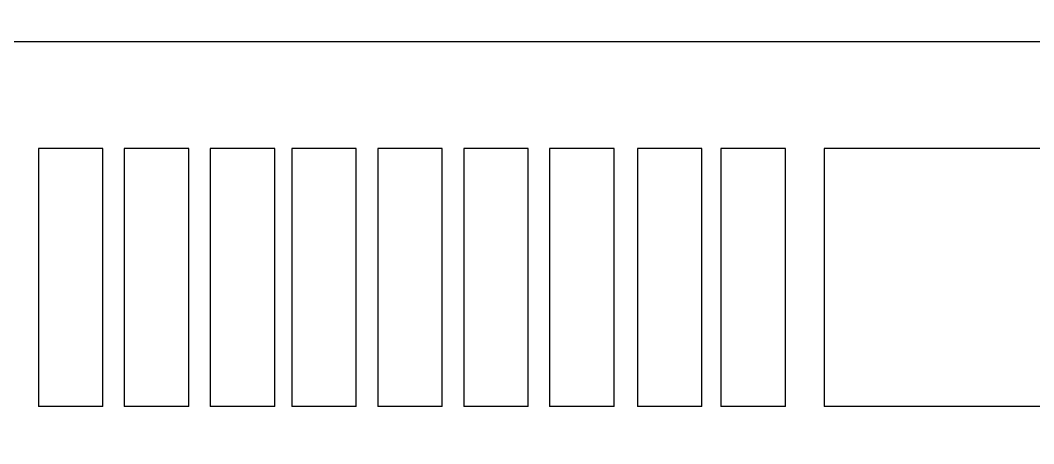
# Model space of a CAD drawing. Header units: metres. Extents: x -658 to -58, y -713 to -118.
# Drawn here: x -308.133 to -303.415, y -134.923 to -132.952 of the extents above; entities that cross this region are included whole.
import ezdxf

# ---------------------------------------------------------------- set-up
doc = ezdxf.new("R2010")
doc.units = ezdxf.units.M
doc.header["$LTSCALE"] = 100
doc.layers.add('plan', color=8, linetype='Continuous')

# ---------------------------------------------------------------- blocks, each defined once
blk = doc.blocks.new('A$Cc2be8e3e')
at = {"layer": 'plan'}
for p, q in [((-10.5028, 14.9116), (-10.8028, 14.9116)), ((-10.8028, 14.9116), (-10.8028, 13.7116)), ((-10.5028, 13.7116), (-10.5028, 14.9116)), ((-10.1028, 14.9116), (-10.4028, 14.9116)), ((-10.4028, 14.9116), (-10.4028, 13.7116)), ((-10.1028, 13.7116), (-10.1028, 14.9116)), ((-9.7028, 14.9116), (-10.0028, 14.9116)), ((-10.0028, 14.9116), (-10.0028, 13.7116)), ((-9.7028, 13.7116), (-9.7028, 14.9116)), ((-9.3228, 14.9116), (-9.6228, 14.9116)), ((-9.6228, 14.9116), (-9.6228, 13.7116)), ((-9.3228, 13.7116), (-9.3228, 14.9116)), ((-8.9228, 14.9116), (-9.2228, 14.9116)), ((-9.2228, 14.9116), (-9.2228, 13.7116)), ((-8.9228, 13.7116), (-8.9228, 14.9116)), ((-8.5228, 14.9116), (-8.8228, 14.9116)), ((-8.8228, 14.9116), (-8.8228, 13.7116)), ((-8.5228, 13.7116), (-8.5228, 14.9116)), ((-8.1228, 14.9116), (-8.4228, 14.9116)), ((-8.4228, 14.9116), (-8.4228, 13.7116)), ((-8.1228, 13.7116), (-8.1228, 14.9116)), ((-7.7145, 14.9116), (-8.0145, 14.9116)), ((-8.0145, 14.9116), (-8.0145, 13.7116)), ((-7.7145, 13.7116), (-7.7145, 14.9116)), ((-7.3253, 14.9116), (-7.6253, 14.9116)), ((-7.6253, 14.9116), (-7.6253, 13.7116)), ((-7.3253, 13.7116), (-7.3253, 14.9116)), ((-5.9453, 14.9116), (-7.1453, 14.9116)), ((-7.1453, 14.9116), (-7.1453, 13.7116)), ((-10.5028, 13.7116), (-10.8028, 13.7116)), ((-10.1028, 13.7116), (-10.4028, 13.7116)), ((-9.7028, 13.7116), (-10.0028, 13.7116)), ((-9.3228, 13.7116), (-9.6228, 13.7116)), ((-8.9228, 13.7116), (-9.2228, 13.7116)), ((-8.5228, 13.7116), (-8.8228, 13.7116)), ((-8.1228, 13.7116), (-8.4228, 13.7116)), ((-7.7145, 13.7116), (-8.0145, 13.7116)), ((-7.3253, 13.7116), (-7.6253, 13.7116)), ((-5.9453, 13.7116), (-7.1453, 13.7116))]:
    blk.add_line(p, q, dxfattribs=at)
blk.add_lwpolyline([(-1.8028, 1.2095), (-1.4028, 1.2095), (-1.4028, 4.2095), (-1.7028, 4.2095), (-1.7028, 12.5595), (-1.4028, 12.5595), (-1.4028, 16.4595), (-1.7028, 16.4595), (-1.7028, 21.4095), (-11.1028, 21.4095), (-11.1028, 15.4095), (-2.1028, 15.4095), (-2.1028, 12.5595), (-2.0028, 12.5595)], dxfattribs=at)

msp = doc.modelspace()

# ---------------------------------------------------------------- block references
at = {"layer": 'plan'}
msp.add_blockref('A$Cc2be8e3e', (-297.2456, -148.4607), dxfattribs=at)

doc.saveas('drawing.dxf')
